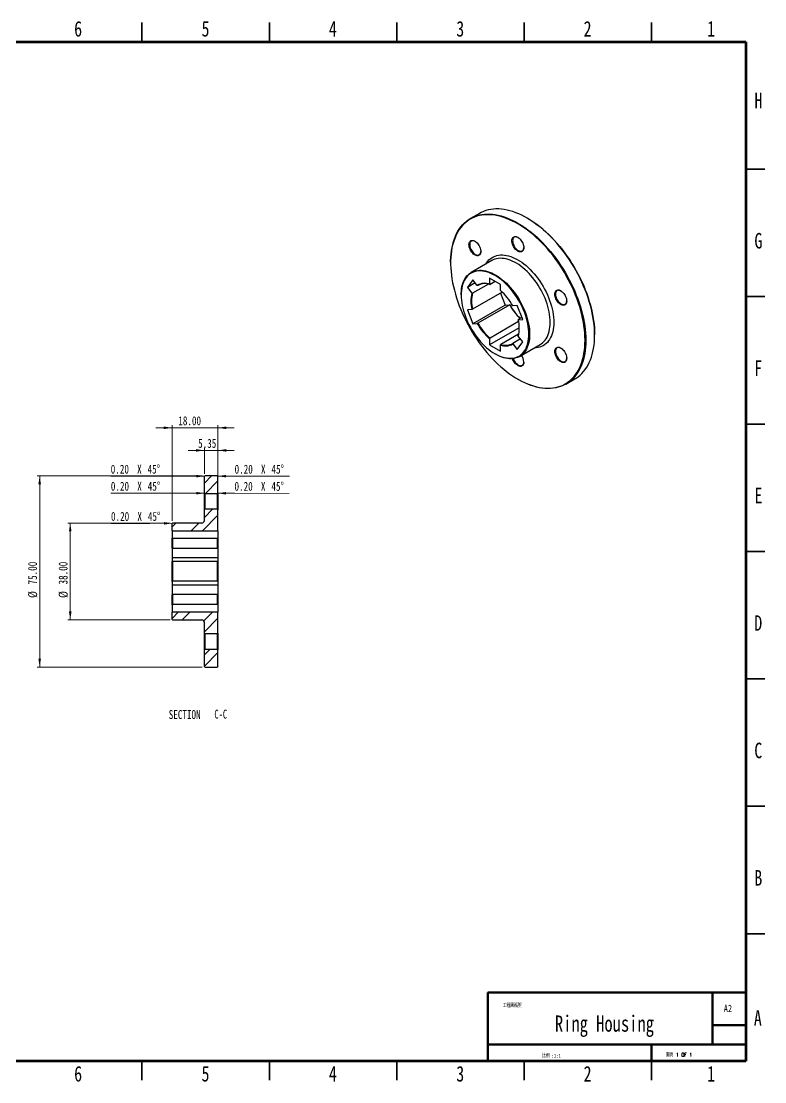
# Model space of a CAD drawing. Header units: millimetres. Extents: x 0 to 591, y 0 to 418.
# Drawn here: x 299.6 to 591.5, y 1.9 to 418 of the extents above; entities that cross this region are included whole.
import ezdxf

# ---------------------------------------------------------------- set-up
doc = ezdxf.new("R2010")
doc.units = ezdxf.units.MM
doc.styles.add('SLDTEXTSTYLE0', font='TXT', dxfattribs={"width": 0.75})
doc.styles.add('SLDTEXTSTYLE1', font='TXT', dxfattribs={"width": 0.7, "bigfont": 'bigfont'})
doc.styles.add('SLDTEXTSTYLE2', font='TXT', dxfattribs={"width": 0.666667, "bigfont": 'bigfont'})
doc.styles.add('SLDTEXTSTYLE3', font='TXT', dxfattribs={"width": 0.7})
doc.dimstyles.new('SLDDIMSTYLE0', dxfattribs={"dimtxt": 3.5, "dimasz": 3.302, "dimexe": 0, "dimexo": 0.0625, "dimgap": 0.875, "dimtad": 1, "dimrnd": 1e-09, "dimzin": 4, "dimdsep": 46, "dimtxsty": 'SLDTEXTSTYLE0', "dimsah": 1, "dimcen": 0.09, "dimadec": 0, "dimazin": 1, "dimtfac": 1, "dimtofl": 0, "dimtmove": 0, "dimatfit": 3, "dimfxl": 1, "dimfrac": 2, "dimtolj": 1, "dimtzin": 12, "dimarcsym": 0})
doc.dimstyles.new('SLDDIMSTYLE1', dxfattribs={"dimtxt": 3.5, "dimasz": 3.302, "dimexe": 0, "dimexo": 0.0625, "dimgap": 0.875, "dimtad": 1, "dimrnd": 1e-09, "dimzin": 4, "dimdsep": 46, "dimtxsty": 'SLDTEXTSTYLE0', "dimsah": 1, "dimcen": 0.09, "dimadec": 0, "dimazin": 1, "dimtfac": 1, "dimtmove": 0, "dimatfit": 0, "dimfxl": 1, "dimfrac": 2, "dimtolj": 1, "dimtzin": 12, "dimarcsym": 0})
doc.dimstyles.new('SLDDIMSTYLE3', dxfattribs={"dimtxt": 3.5, "dimasz": 3.302, "dimexe": 0, "dimexo": 0.0625, "dimgap": 0.875, "dimtad": 1, "dimrnd": 1e-09, "dimzin": 12, "dimdsep": 46, "dimtxsty": 'SLDTEXTSTYLE0', "dimsah": 1, "dimcen": 0.09, "dimadec": 0, "dimazin": 3, "dimtfac": 1, "dimtmove": 0, "dimatfit": 0, "dimfxl": 1, "dimfrac": 2, "dimtolj": 1, "dimtzin": 12, "dimarcsym": 0})

# ---------------------------------------------------------------- blocks, each defined once
blk = doc.blocks.new('SW_NOTE_0')
at = {"color": 0, "linetype": 'Continuous', "lineweight": 0, "char_height": 1.5, "attachment_point": 1}
for s, insert, style in [('比例', (0, 1.93), 'SLDTEXTSTYLE1'), (':1:1', (3.7, 1.89), 'SLDTEXTSTYLE0')]:
    blk.add_mtext(s, dxfattribs=dict(at, insert=insert, style=style))
blk = doc.blocks.new('_D_5')
at = {"color": 7, "linetype": 'Continuous', "lineweight": 0, "transparency": 16777216}
for p, q in [((358.84, 258.52), (352.49, 258.52)), ((358.84, 221.95), (358.84, 259.52)), ((376.84, 258.52), (358.84, 258.52)), ((376.84, 227.35), (376.84, 259.52)), ((376.84, 258.52), (383.19, 258.52))]:
    blk.add_line(p, q, dxfattribs=at)
at = {"color": 7, "linetype": 'Continuous', "lineweight": 18, "transparency": 16777216}
for points in [[(358.84, 258.52), (355.54, 259.03), (355.54, 258.01)], [(376.84, 258.52), (380.14, 258.01), (380.14, 259.03)]]:
    blk.add_solid(points, dxfattribs=at)
at = {"color": 7, "linetype": 'Continuous', "lineweight": 18, "transparency": 16777216, "insert": (361.26, 263.03), "char_height": 3.5, "attachment_point": 1, "style": 'SLDTEXTSTYLE0'}
blk.add_mtext('18.00', dxfattribs=at)
blk = doc.blocks.new('_D_6')
at = {"color": 7, "linetype": 'Continuous', "lineweight": 0, "transparency": 16777216}
for p, q in [((371.49, 240.45), (371.49, 250.65)), ((376.84, 227.35), (376.84, 250.65)), ((371.49, 249.65), (365.14, 249.65)), ((371.49, 249.65), (376.84, 249.65)), ((376.84, 249.65), (383.19, 249.65))]:
    blk.add_line(p, q, dxfattribs=at)
at = {"color": 7, "linetype": 'Continuous', "lineweight": 18, "transparency": 16777216}
for points in [[(371.49, 249.65), (368.19, 250.16), (368.19, 249.14)], [(376.84, 249.65), (380.14, 249.14), (380.14, 250.16)]]:
    blk.add_solid(points, dxfattribs=at)
at = {"color": 7, "linetype": 'Continuous', "lineweight": 18, "transparency": 16777216, "insert": (369.03, 254.16), "char_height": 3.5, "attachment_point": 1, "style": 'SLDTEXTSTYLE0'}
blk.add_mtext('5.35', dxfattribs=at)
blk = doc.blocks.new('SW_CHAMFER_DIMENSION_0')
at = {"color": 0, "linetype": 'Continuous', "lineweight": 0}
for p, q in [((-6.62, 0.03), (0, 0)), ((0, 0), (21.52, 0))]:
    blk.add_line(p, q, dxfattribs=at)
at = {"color": 0, "linetype": 'Continuous', "lineweight": 18}
blk.add_solid([(-6.62, 0.03), (-3.32, -0.49), (-3.31, 0.53)], dxfattribs=at)
at = {"color": 0, "linetype": 'Continuous', "lineweight": 18, "char_height": 3.5, "attachment_point": 1, "style": 'SLDTEXTSTYLE0'}
for s, insert in [('0.20', (0, 4.51)), ('X', (10.36, 4.51)), ('45°', (14.48, 4.51))]:
    blk.add_mtext(s, dxfattribs=dict(at, insert=insert))
blk = doc.blocks.new('SW_CHAMFER_DIMENSION_1')
at = {"color": 0, "linetype": 'Continuous', "lineweight": 0}
for p, q in [((15.17, 0), (0, 0)), ((36.86, 0.02), (15.17, 0))]:
    blk.add_line(p, q, dxfattribs=at)
at = {"color": 0, "linetype": 'Continuous', "lineweight": 18}
blk.add_solid([(36.86, 0.02), (33.56, 0.53), (33.56, -0.49)], dxfattribs=at)
at = {"color": 0, "linetype": 'Continuous', "lineweight": 18, "char_height": 3.5, "attachment_point": 1, "rotation": 0.011, "style": 'SLDTEXTSTYLE0'}
for s, insert in [('0.20', (0, 4.51)), ('X', (10.36, 4.51)), ('45°', (14.48, 4.51))]:
    blk.add_mtext(s, dxfattribs=dict(at, insert=insert))
blk = doc.blocks.new('SW_CHAMFER_DIMENSION_2')
at = {"color": 0, "linetype": 'Continuous', "lineweight": 0}
for p, q in [((15.17, 0), (0, 0)), ((36.81, 0.02), (15.17, 0))]:
    blk.add_line(p, q, dxfattribs=at)
at = {"color": 0, "linetype": 'Continuous', "lineweight": 18}
blk.add_solid([(36.81, 0.02), (33.5, 0.52), (33.5, -0.49)], dxfattribs=at)
at = {"color": 0, "linetype": 'Continuous', "lineweight": 18, "char_height": 3.5, "attachment_point": 1, "style": 'SLDTEXTSTYLE0'}
for s, insert in [('0.20', (0, 4.51)), ('X', (10.36, 4.51)), ('45°', (14.48, 4.51))]:
    blk.add_mtext(s, dxfattribs=dict(at, insert=insert))
blk = doc.blocks.new('SW_CHAMFER_DIMENSION_3')
at = {"color": 0, "linetype": 'Continuous', "lineweight": 0}
for p, q in [((-6.58, 0.05), (0, 0)), ((0, 0), (21.52, -0.04))]:
    blk.add_line(p, q, dxfattribs=at)
at = {"color": 0, "linetype": 'Continuous', "lineweight": 18}
blk.add_solid([(-6.58, 0.05), (-3.28, -0.49), (-3.27, 0.53)], dxfattribs=at)
at = {"color": 0, "linetype": 'Continuous', "lineweight": 18, "char_height": 3.5, "attachment_point": 1, "rotation": 359.9034, "style": 'SLDTEXTSTYLE0'}
for s, insert in [('0.20', (0.01, 4.51)), ('X', (10.37, 4.49)), ('45°', (14.49, 4.49))]:
    blk.add_mtext(s, dxfattribs=dict(at, insert=insert))
blk = doc.blocks.new('SW_CHAMFER_DIMENSION_4')
at = {"color": 0, "linetype": 'Continuous', "lineweight": 0}
for p, q in [((15.17, 0), (0, 0)), ((24.1, 0.06), (15.17, 0))]:
    blk.add_line(p, q, dxfattribs=at)
at = {"color": 0, "linetype": 'Continuous', "lineweight": 18}
blk.add_solid([(24.1, 0.06), (20.8, 0.54), (20.8, -0.47)], dxfattribs=at)
at = {"color": 0, "linetype": 'Continuous', "lineweight": 18, "char_height": 3.5, "attachment_point": 1, "style": 'SLDTEXTSTYLE0'}
for s, insert in [('0.20', (0, 4.51)), ('X', (10.36, 4.51)), ('45°', (14.48, 4.51))]:
    blk.add_mtext(s, dxfattribs=dict(at, insert=insert))
blk = doc.blocks.new('_D_7')
at = {"color": 7, "linetype": 'Continuous', "lineweight": 0, "transparency": 16777216}
for p, q in [((358.04, 221.15), (317.84, 221.15)), ((318.84, 221.15), (318.84, 183.15)), ((358.04, 183.15), (317.84, 183.15))]:
    blk.add_line(p, q, dxfattribs=at)
at = {"color": 7, "linetype": 'Continuous', "lineweight": 18, "transparency": 16777216}
for points in [[(318.84, 221.15), (318.33, 217.85), (319.35, 217.85)], [(318.84, 183.15), (319.35, 186.45), (318.33, 186.45)]]:
    blk.add_solid(points, dxfattribs=at)
at = {"color": 7, "linetype": 'Continuous', "lineweight": 18, "transparency": 16777216, "char_height": 3.5, "attachment_point": 1, "rotation": 90, "style": 'SLDTEXTSTYLE0'}
for s, insert in [('38.00', (314.28, 197.05)), ('%%c', (314.33, 191.77))]:
    blk.add_mtext(s, dxfattribs=dict(at, insert=insert))
blk = doc.blocks.new('_D_8')
at = {"color": 7, "linetype": 'Continuous', "lineweight": 0, "transparency": 16777216}
for p, q in [((370.69, 239.65), (305.84, 239.65)), ((306.84, 239.65), (306.84, 164.65)), ((370.69, 164.65), (305.84, 164.65))]:
    blk.add_line(p, q, dxfattribs=at)
at = {"color": 7, "linetype": 'Continuous', "lineweight": 18, "transparency": 16777216}
for points in [[(306.84, 239.65), (306.33, 236.35), (307.35, 236.35)], [(306.84, 164.65), (307.35, 167.95), (306.33, 167.95)]]:
    blk.add_solid(points, dxfattribs=at)
at = {"color": 7, "linetype": 'Continuous', "lineweight": 18, "transparency": 16777216, "char_height": 3.5, "attachment_point": 1, "rotation": 90, "style": 'SLDTEXTSTYLE0'}
for s, insert in [('75.00', (302.28, 197.05)), ('%%c', (302.33, 191.77))]:
    blk.add_mtext(s, dxfattribs=dict(at, insert=insert))
blk = doc.blocks.new('SW_NOTE_0_1')
at = {"color": 0, "linetype": 'Continuous', "lineweight": 0, "char_height": 3.5, "attachment_point": 2}
for s, insert, style in [('SECTION', (9.57, 4.51), 'SLDTEXTSTYLE0'), ('C-C', (23.74, 4.67), 'SLDTEXTSTYLE3')]:
    blk.add_mtext(s, dxfattribs=dict(at, insert=insert, style=style))

msp = doc.modelspace()

# ---------------------------------------------------------------- hatches: boundary and pattern name
at = {"linetype": 'Continuous', "lineweight": 18}
h = msp.add_hatch(dxfattribs=at)
h.set_pattern_fill('ANSI32', angle=3e-322, style=0)
h.paths.add_polyline_path([(376.643, 232.753), (376.843, 232.953), (376.843, 239.453), (376.643, 239.653), (371.693, 239.653), (371.493, 239.453), (371.493, 232.953), (371.693, 232.753)], flags=0)
h = msp.add_hatch(dxfattribs=at)
h.set_pattern_fill('ANSI32', angle=3e-322, style=0)
edge = h.paths.add_edge_path(flags=0)
edge.add_line((376.843, 226.353), (376.643, 226.553))
edge.add_line((376.643, 226.553), (371.693, 226.553))
edge.add_line((371.693, 226.553), (371.493, 226.353))
edge.add_line((371.493, 226.353), (371.493, 222.153))
edge.add_arc((370.493, 222.153), 1, 270, 360, ccw=False)
edge.add_line((370.493, 221.153), (359.043, 221.153))
edge.add_line((359.043, 221.153), (358.843, 220.953))
edge.add_line((358.843, 220.953), (358.843, 218.153))
edge.add_line((358.843, 218.153), (376.843, 218.153))
edge.add_line((376.843, 218.153), (376.843, 226.353))
h = msp.add_hatch(dxfattribs=at)
h.set_pattern_fill('ANSI32', angle=3e-322, style=0)
edge = h.paths.add_edge_path(flags=0)
edge.add_line((371.493, 177.953), (371.693, 177.753))
edge.add_line((371.693, 177.753), (376.643, 177.753))
edge.add_line((376.643, 177.753), (376.843, 177.953))
edge.add_line((376.843, 177.953), (376.843, 186.153))
edge.add_line((376.843, 186.153), (358.843, 186.153))
edge.add_line((358.843, 186.153), (358.843, 183.353))
edge.add_line((358.843, 183.353), (359.043, 183.153))
edge.add_line((359.043, 183.153), (370.493, 183.153))
edge.add_arc((370.493, 182.153), 1, 0, 90, ccw=False)
edge.add_line((371.493, 182.153), (371.493, 177.953))
h = msp.add_hatch(dxfattribs=at)
h.set_pattern_fill('ANSI32', angle=3e-322, style=0)
h.paths.add_polyline_path([(376.843, 171.353), (376.643, 171.553), (371.693, 171.553), (371.493, 171.353), (371.493, 164.853), (371.693, 164.653), (376.643, 164.653), (376.843, 164.853)], flags=0)

# ---------------------------------------------------------------- linework, layer by layer
at = {"color": 7, "linetype": 'Continuous', "lineweight": 35}
for p, q in [((347, 410), (347, 417.5)), ((397, 410), (397, 417.5)), ((447, 410), (447, 417.5)), ((497, 410), (497, 417.5)), ((547, 410), (547, 417.5)), ((584, 360), (591.5, 360)), ((584, 310), (591.5, 310)), ((584, 260), (591.5, 260)), ((591.5, 210), (584, 210)), ((584, 210), (591.5, 210)), ((584, 160), (591.5, 160)), ((584, 110), (591.5, 110)), ((584, 60), (591.5, 60)), ((347, 10), (347, 2.5)), ((397, 10), (397, 2.5)), ((447, 10), (447, 2.5)), ((497, 10), (497, 2.5)), ((547, 10), (547, 2.5))]:
    msp.add_line(p, q, dxfattribs=at)
at = {"color": 7, "linetype": 'Continuous', "lineweight": 70}
for p, q in [((10, 410), (584, 410)), ((584, 410), (584, 10)), ((584, 10), (10, 10))]:
    msp.add_line(p, q, dxfattribs=at)
at = {"color": 7, "linetype": 'Continuous', "lineweight": 25}
for p, q in [((479.444, 342.658), (475.944, 340.637)), ((498.338, 340.717), (498.197, 340.799)), ((468.176, 323.468), (468.176, 323.305)), ((484.345, 324.125), (476.248, 319.452)), ((476.869, 316.613), (474.747, 313.594)), ((478.638, 314.412), (476.869, 316.613)), ((487.727, 314.755), (483.485, 317.204)), ((483.485, 317.204), (483.485, 314.845)), ((477.854, 315.388), (474.747, 313.594)), ((474.747, 313.594), (476.517, 311.394)), ((483.023, 314.921), (476.784, 311.319)), ((479.349, 314.593), (478.905, 314.337)), ((485.673, 315.941), (483.626, 314.759)), ((487.727, 312.396), (487.727, 314.755)), ((472.312, 310.753), (472.312, 310.589)), ((488.446, 311.757), (476.784, 305.024)), ((487.768, 311.365), (489.597, 306.653)), ((476.517, 304.931), (474.747, 304.773)), ((474.747, 304.773), (476.869, 299.305)), ((489.597, 306.653), (476.869, 299.305)), ((491.35, 306.741), (478.905, 299.556)), ((489.597, 306.653), (491.366, 306.811)), ((494.343, 306.525), (492.574, 306.367)), ((496.465, 301.057), (494.343, 306.525)), ((494.85, 300.162), (483.626, 293.683)), ((494.696, 300.899), (496.465, 301.057)), ((496.172, 301.813), (494.711, 300.97)), ((476.869, 299.305), (478.638, 299.463)), ((495.112, 297.787), (483.485, 291.075)), ((483.485, 293.434), (483.485, 291.075)), ((494.873, 295.277), (487.869, 291.234)), ((492.574, 291.418), (494.343, 289.217)), ((495.555, 293.367), (492.59, 291.656)), ((494.343, 289.217), (496.465, 292.236)), ((496.465, 292.236), (494.696, 294.436)), ((524.709, 294.873), (524.709, 295.037)), ((483.485, 291.075), (487.727, 288.626)), ((485.604, 287.565), (485.745, 287.484)), ((487.727, 288.626), (487.727, 290.985)), ((495.247, 286.542), (503.343, 291.216)), ((494.547, 277.624), (494.688, 277.543)), ((513.441, 275.684), (516.941, 277.704)), ((371.493, 239.453), (371.693, 239.653)), ((371.493, 232.953), (371.493, 239.453)), ((376.643, 239.653), (371.693, 239.653)), ((376.643, 239.653), (376.843, 239.453)), ((376.843, 232.953), (376.843, 239.453)), ((371.693, 232.753), (371.493, 232.953)), ((371.493, 226.353), (371.493, 232.953)), ((371.693, 232.753), (371.693, 226.553)), ((371.693, 232.753), (376.643, 232.753)), ((376.843, 232.953), (376.643, 232.753)), ((376.643, 226.553), (376.643, 232.753)), ((376.843, 232.953), (376.843, 226.353)), ((371.493, 226.353), (371.693, 226.553)), ((371.493, 222.153), (371.493, 226.353)), ((376.643, 226.553), (371.693, 226.553)), ((376.643, 226.553), (376.843, 226.353)), ((376.843, 218.153), (376.843, 226.353)), ((358.843, 220.953), (359.043, 221.153)), ((358.843, 218.153), (358.843, 220.953)), ((370.493, 221.153), (359.043, 221.153)), ((358.843, 218.153), (376.843, 218.153)), ((358.843, 218.153), (358.843, 215.264)), ((376.843, 218.153), (376.843, 215.264)), ((358.843, 211.306), (358.843, 215.264)), ((376.643, 215.059), (359.043, 215.059)), ((359.043, 215.059), (359.043, 211.204)), ((376.643, 211.204), (376.643, 215.059)), ((376.843, 215.264), (376.843, 211.306)), ((358.843, 211.306), (358.843, 207.555)), ((376.643, 211.204), (359.043, 211.204)), ((376.843, 211.306), (376.843, 207.555)), ((376.843, 207.555), (358.843, 207.555)), ((358.843, 207.555), (358.843, 206.11)), ((358.843, 198.195), (358.843, 206.11)), ((376.643, 206.008), (359.043, 206.008)), ((359.043, 206.008), (359.043, 198.298)), ((376.643, 198.298), (376.643, 206.008)), ((376.843, 207.555), (376.843, 206.11)), ((376.843, 206.11), (376.843, 198.195)), ((358.843, 198.195), (358.843, 196.751)), ((376.843, 196.751), (358.843, 196.751)), ((358.843, 196.751), (358.843, 192.999)), ((376.643, 198.298), (359.043, 198.298)), ((376.843, 198.195), (376.843, 196.751)), ((376.843, 196.751), (376.843, 192.999)), ((358.843, 189.042), (358.843, 192.999)), ((359.043, 193.102), (359.043, 189.247)), ((376.643, 193.102), (359.043, 193.102)), ((376.643, 189.247), (376.643, 193.102)), ((376.843, 192.999), (376.843, 189.042)), ((358.843, 189.042), (358.843, 186.153)), ((376.643, 189.247), (359.043, 189.247)), ((376.843, 189.042), (376.843, 186.153)), ((376.843, 186.153), (358.843, 186.153)), ((358.843, 183.353), (358.843, 186.153)), ((359.043, 183.153), (358.843, 183.353)), ((359.043, 183.153), (370.493, 183.153)), ((376.843, 177.953), (376.843, 186.153)), ((371.493, 177.953), (371.493, 182.153)), ((371.693, 177.753), (371.493, 177.953)), ((371.493, 171.353), (371.493, 177.953)), ((371.693, 177.753), (371.693, 171.553)), ((371.693, 177.753), (376.643, 177.753)), ((376.843, 177.953), (376.643, 177.753)), ((376.643, 171.553), (376.643, 177.753)), ((376.843, 177.953), (376.843, 171.353)), ((371.493, 171.353), (371.693, 171.553)), ((371.493, 164.853), (371.493, 171.353)), ((376.643, 171.553), (371.693, 171.553)), ((376.643, 171.553), (376.843, 171.353)), ((376.843, 164.853), (376.843, 171.353)), ((371.693, 164.653), (371.493, 164.853)), ((371.693, 164.653), (376.643, 164.653)), ((376.843, 164.853), (376.643, 164.653))]:
    msp.add_line(p, q, dxfattribs=at)
at = {"color": 7, "linetype": 'Continuous', "lineweight": 50}
for p, q in [((482.796, 36.949), (482.796, 9.865)), ((584, 36.949), (482.796, 36.949)), ((571, 16.576), (571, 36.949)), ((584, 24.082), (571, 24.082)), ((584, 16.576), (482.796, 16.576)), ((547, 10), (547, 16.576))]:
    msp.add_line(p, q, dxfattribs=at)
at = {"color": 7, "linetype": 'Continuous', "lineweight": 25, "flags": 128}
for points in [[(468.176, 323.468), (468.182, 324.146), (468.235, 325.479), (468.34, 326.777), (468.498, 328.039), (468.707, 329.26), (468.968, 330.44), (469.28, 331.576), (469.643, 332.665), (470.055, 333.706), (470.517, 334.696), (471.026, 335.633), (471.582, 336.515), (472.184, 337.342), (472.831, 338.11), (473.521, 338.819), (474.254, 339.467), (475.026, 340.053), (475.838, 340.576), (476.688, 341.034), (477.573, 341.427), (478.492, 341.754), (479.443, 342.014), (480.424, 342.207), (481.434, 342.332), (482.47, 342.39), (483.531, 342.379), (484.613, 342.301), (485.716, 342.155), (486.836, 341.941), (487.972, 341.66), (489.122, 341.313), (490.282, 340.9), (491.451, 340.422), (492.627, 339.88), (493.806, 339.275), (494.988, 338.608), (496.169, 337.881), (497.347, 337.095), (498.519, 336.251), (499.684, 335.351), (500.839, 334.398), (501.982, 333.392), (503.111, 332.337), (504.223, 331.233), (505.315, 330.083), (506.387, 328.89), (507.436, 327.656), (508.459, 326.383), (509.455, 325.074), (510.421, 323.732), (511.357, 322.358), (512.259, 320.956), (513.126, 319.529), (513.957, 318.079), (514.75, 316.61), (515.503, 315.124), (516.214, 313.624), (516.883, 312.113), (517.507, 310.594), (518.087, 309.071), (518.619, 307.545), (519.105, 306.021), (519.542, 304.501), (519.929, 302.989), (520.267, 301.486), (520.553, 299.997), (520.789, 298.524), (520.972, 297.071), (521.104, 295.639), (521.183, 294.232), (521.209, 292.853)], [(520.926, 292.853), (520.9, 294.225), (520.821, 295.624), (520.691, 297.048), (520.508, 298.494), (520.274, 299.959), (519.989, 301.44), (519.653, 302.935), (519.268, 304.439), (518.833, 305.951), (518.35, 307.467), (517.82, 308.984), (517.244, 310.5), (516.623, 312.01), (515.958, 313.513), (515.25, 315.005), (514.501, 316.483), (513.713, 317.945), (512.887, 319.387), (512.024, 320.806), (511.127, 322.201), (510.196, 323.567), (509.235, 324.902), (508.244, 326.205), (507.226, 327.471), (506.183, 328.698), (505.117, 329.885), (504.03, 331.028), (502.925, 332.126), (501.802, 333.176), (500.665, 334.176), (499.516, 335.125), (498.357, 336.019), (497.191, 336.859), (496.019, 337.641), (494.845, 338.364), (493.67, 339.028), (492.496, 339.629), (491.327, 340.169), (490.164, 340.644), (489.01, 341.055), (487.867, 341.4), (486.737, 341.679), (485.622, 341.892), (484.526, 342.037), (483.449, 342.115), (482.394, 342.126), (481.363, 342.068), (480.359, 341.944), (479.383, 341.752), (478.437, 341.493), (477.523, 341.168), (476.642, 340.777), (475.797, 340.321), (474.99, 339.801), (474.221, 339.218), (473.493, 338.574), (472.806, 337.869), (472.163, 337.104), (471.564, 336.283), (471.011, 335.405), (470.504, 334.473), (470.045, 333.488), (469.635, 332.453), (469.275, 331.37), (468.964, 330.24), (468.704, 329.066), (468.496, 327.851), (468.339, 326.596), (468.235, 325.305), (468.182, 323.98), (468.182, 322.622), (468.235, 321.236), (468.339, 319.824), (468.496, 318.389), (468.704, 316.933), (468.964, 315.46), (469.275, 313.971), (469.635, 312.472), (470.045, 310.963), (470.504, 309.449), (471.011, 307.932), (471.564, 306.415), (472.163, 304.902), (472.806, 303.395), (473.493, 301.897), (474.221, 300.411), (474.99, 298.941), (475.797, 297.489), (476.642, 296.058), (477.523, 294.651), (478.437, 293.27), (479.383, 291.919), (480.359, 290.6), (481.363, 289.315), (482.394, 288.068), (483.449, 286.861), (484.526, 285.695), (485.622, 284.575), (486.737, 283.5), (487.867, 282.475), (489.01, 281.5), (490.164, 280.579), (491.327, 279.711), (492.496, 278.901), (493.67, 278.148), (494.845, 277.454), (496.019, 276.821), (497.191, 276.251), (498.357, 275.743), (499.516, 275.3), (500.665, 274.922), (501.802, 274.609), (502.925, 274.364), (504.03, 274.185), (505.117, 274.073), (506.183, 274.029), (507.226, 274.052), (508.244, 274.143), (509.235, 274.302), (510.196, 274.527), (511.127, 274.819), (512.024, 275.177), (512.887, 275.601), (513.713, 276.088), (514.501, 276.64), (515.25, 277.254), (515.958, 277.929), (516.623, 278.664), (517.244, 279.457), (517.82, 280.307), (518.35, 281.212), (518.833, 282.171), (519.268, 283.181), (519.653, 284.24), (519.989, 285.347), (520.274, 286.499), (520.508, 287.694), (520.691, 288.929), (520.821, 290.202), (520.9, 291.511), (520.926, 292.853)], [(524.709, 294.873), (524.683, 296.253), (524.604, 297.659), (524.473, 299.091), (524.289, 300.545), (524.054, 302.018), (523.767, 303.507), (523.429, 305.009), (523.042, 306.522), (522.605, 308.042), (522.12, 309.566), (521.587, 311.091), (521.007, 312.615), (520.383, 314.134), (519.714, 315.644), (519.003, 317.144), (518.25, 318.631), (517.457, 320.1), (516.627, 321.55), (515.759, 322.977), (514.857, 324.379), (513.922, 325.752), (512.955, 327.095), (511.959, 328.404), (510.936, 329.677), (509.887, 330.911), (508.816, 332.104), (507.723, 333.254), (506.611, 334.357), (505.483, 335.413), (504.34, 336.419), (503.185, 337.372), (502.019, 338.272), (500.847, 339.115), (499.669, 339.902), (498.488, 340.629), (497.307, 341.296), (496.127, 341.901), (494.951, 342.443), (493.782, 342.921), (492.622, 343.334), (491.472, 343.681), (490.336, 343.962), (489.216, 344.175), (488.113, 344.322), (487.031, 344.4), (485.97, 344.41), (484.934, 344.353), (483.925, 344.227), (482.943, 344.034), (481.992, 343.774), (481.073, 343.447), (480.188, 343.054), (479.444, 342.658)], [(498.338, 340.717), (498.628, 340.548), (499.802, 339.825), (500.974, 339.043), (502.14, 338.203), (503.299, 337.309), (504.448, 336.36), (505.585, 335.36), (506.708, 334.31), (507.813, 333.212), (508.9, 332.069), (509.966, 330.882), (511.009, 329.655), (512.027, 328.388), (513.018, 327.086), (513.979, 325.751), (514.91, 324.385), (515.807, 322.99), (516.67, 321.571), (517.496, 320.129), (518.284, 318.667), (519.033, 317.189), (519.741, 315.697), (520.406, 314.194), (521.027, 312.684), (521.603, 311.168), (522.133, 309.651), (522.616, 308.135), (523.051, 306.623), (523.436, 305.119), (523.772, 303.624), (524.057, 302.143), (524.291, 300.678), (524.474, 299.232), (524.604, 297.808), (524.683, 296.409), (524.709, 295.037)], [(496.884, 329.187), (496.858, 328.8), (496.781, 328.452), (496.653, 328.151), (496.479, 327.903), (496.262, 327.713), (496.006, 327.587), (495.718, 327.527), (495.404, 327.533), (495.07, 327.607), (494.725, 327.746), (494.377, 327.947), (494.032, 328.206), (493.698, 328.517), (493.384, 328.874), (493.096, 329.267), (492.84, 329.688), (492.623, 330.129), (492.449, 330.578), (492.321, 331.027), (492.244, 331.464), (492.218, 331.881), (492.244, 332.267), (492.321, 332.615), (492.449, 332.916), (492.623, 333.165), (492.84, 333.354), (493.096, 333.48), (493.384, 333.541), (493.698, 333.534), (494.032, 333.46), (494.377, 333.321), (494.725, 333.12), (495.07, 332.861), (495.404, 332.55), (495.718, 332.194), (496.006, 331.8), (496.262, 331.379), (496.479, 330.939), (496.653, 330.489), (496.781, 330.041), (496.858, 329.603), (496.884, 329.187)], [(494.693, 333.146), (494.692, 333.147), (494.35, 333.313), (494.015, 333.414), (493.697, 333.445), (493.404, 333.407), (493.142, 333.3), (492.919, 333.127), (492.739, 332.892), (492.608, 332.601), (492.527, 332.261), (492.5, 331.881), (492.527, 331.469), (492.608, 331.037), (492.739, 330.594), (492.919, 330.151), (493.142, 329.72), (493.404, 329.311), (493.697, 328.934), (494.015, 328.599), (494.35, 328.313), (494.692, 328.084), (495.035, 327.917), (495.37, 327.817), (495.688, 327.785), (495.981, 327.824), (496.242, 327.931), (496.466, 328.104), (496.646, 328.339), (496.777, 328.63), (496.857, 328.969), (496.881, 329.201)], [(480.044, 327.681), (480.018, 327.294), (479.941, 326.946), (479.813, 326.645), (479.639, 326.397), (479.421, 326.208), (479.166, 326.081), (478.877, 326.021), (478.563, 326.027), (478.23, 326.101), (477.885, 326.24), (477.536, 326.441), (477.192, 326.701), (476.858, 327.012), (476.544, 327.368), (476.256, 327.761), (476, 328.183), (475.783, 328.623), (475.608, 329.072), (475.481, 329.521), (475.403, 329.958), (475.377, 330.375), (475.403, 330.762), (475.481, 331.109), (475.608, 331.411), (475.783, 331.659), (476, 331.848), (476.256, 331.974), (476.544, 332.035), (476.858, 332.028), (477.192, 331.955), (477.536, 331.816), (477.885, 331.614), (478.23, 331.355), (478.563, 331.044), (478.877, 330.688), (479.166, 330.295), (479.421, 329.873), (479.639, 329.433), (479.813, 328.983), (479.941, 328.535), (480.018, 328.097), (480.044, 327.681)], [(477.853, 331.641), (477.852, 331.641), (477.509, 331.808), (477.175, 331.908), (476.857, 331.939), (476.564, 331.901), (476.302, 331.794), (476.079, 331.621), (475.899, 331.386), (475.767, 331.095), (475.687, 330.755), (475.66, 330.375), (475.687, 329.963), (475.767, 329.531), (475.899, 329.088), (476.079, 328.645), (476.302, 328.214), (476.564, 327.805), (476.857, 327.429), (477.175, 327.093), (477.509, 326.807), (477.852, 326.578), (478.195, 326.411), (478.53, 326.311), (478.847, 326.28), (479.141, 326.318), (479.402, 326.425), (479.626, 326.598), (479.805, 326.833), (479.937, 327.124), (480.017, 327.464), (480.04, 327.695)], [(481.929, 322.731), (482.268, 323.263), (482.718, 323.853), (483.212, 324.384), (483.748, 324.855), (484.325, 325.263), (484.939, 325.607), (485.59, 325.886), (486.273, 326.098), (486.988, 326.244), (487.73, 326.322), (488.498, 326.332), (489.289, 326.275), (490.099, 326.149), (490.925, 325.957), (491.766, 325.698), (492.616, 325.373), (493.474, 324.984), (494.335, 324.532), (495.198, 324.019), (496.058, 323.447), (496.912, 322.817), (497.758, 322.133), (498.592, 321.396), (499.41, 320.61), (500.211, 319.777), (500.991, 318.901), (501.746, 317.984), (502.475, 317.031), (503.174, 316.044), (503.842, 315.028), (504.474, 313.985), (505.07, 312.921), (505.627, 311.839), (506.142, 310.743), (506.615, 309.637), (507.042, 308.525), (507.423, 307.411), (507.756, 306.3), (508.04, 305.196), (508.274, 304.102), (508.457, 303.023), (508.588, 301.963), (508.667, 300.925), (508.693, 299.915)], [(507.279, 299.915), (507.253, 300.894), (507.175, 301.9), (507.046, 302.928), (506.865, 303.974), (506.634, 305.035), (506.354, 306.106), (506.025, 307.183), (505.649, 308.262), (505.228, 309.338), (504.762, 310.408), (504.254, 311.468), (503.706, 312.513), (503.12, 313.539), (502.498, 314.542), (501.842, 315.519), (501.155, 316.466), (500.44, 317.378), (499.7, 318.253), (498.937, 319.087), (498.154, 319.876), (497.355, 320.619), (496.542, 321.311), (495.718, 321.951), (494.888, 322.535), (494.053, 323.062), (493.217, 323.53), (492.384, 323.936), (491.557, 324.279), (490.738, 324.558), (489.931, 324.771), (489.14, 324.918), (488.367, 324.999), (487.615, 325.013), (486.887, 324.959), (486.185, 324.839), (485.514, 324.652), (484.875, 324.399), (484.345, 324.125)], [(472.312, 310.753), (472.319, 311.231), (472.371, 312.164), (472.475, 313.062), (472.63, 313.921), (472.836, 314.737), (473.091, 315.508), (473.396, 316.231), (473.748, 316.902), (474.147, 317.52), (474.591, 318.081), (475.078, 318.584), (475.606, 319.027), (476.174, 319.408), (476.778, 319.725), (477.418, 319.978), (478.089, 320.165), (478.79, 320.285), (479.518, 320.339), (480.27, 320.325), (481.044, 320.244), (481.835, 320.097), (482.642, 319.884), (483.46, 319.605), (484.288, 319.262), (485.121, 318.856), (485.956, 318.388), (486.791, 317.862), (487.622, 317.277), (488.445, 316.637), (489.258, 315.945), (490.058, 315.203), (490.841, 314.413), (491.604, 313.579), (492.344, 312.704), (493.059, 311.792), (493.746, 310.845), (494.401, 309.868), (495.023, 308.865), (495.61, 307.839), (496.158, 306.794), (496.666, 305.735), (497.131, 304.664), (497.553, 303.588), (497.929, 302.509), (498.257, 301.432), (498.538, 300.361), (498.769, 299.3), (498.949, 298.254), (499.079, 297.226), (499.157, 296.22), (499.183, 295.241), (499.183, 295.241)], [(498.9, 295.241), (498.873, 296.22), (498.795, 297.225), (498.664, 298.253), (498.482, 299.299), (498.249, 300.36), (497.966, 301.431), (497.635, 302.507), (497.255, 303.585), (496.83, 304.661), (496.361, 305.729), (495.849, 306.787), (495.297, 307.829), (494.706, 308.852), (494.08, 309.851), (493.42, 310.823), (492.729, 311.764), (492.01, 312.67), (491.266, 313.537), (490.5, 314.363), (489.714, 315.143), (488.912, 315.875), (488.097, 316.556), (487.272, 317.183), (486.441, 317.754), (485.606, 318.266), (484.771, 318.718), (483.94, 319.107), (483.115, 319.432), (482.3, 319.692), (481.498, 319.886), (480.712, 320.013), (479.946, 320.072), (479.202, 320.064), (478.483, 319.988), (477.792, 319.845), (477.132, 319.635), (476.506, 319.359), (475.915, 319.018), (475.363, 318.613), (474.851, 318.147), (474.382, 317.62), (473.957, 317.035), (473.578, 316.395), (473.246, 315.701), (472.963, 314.957), (472.73, 314.166), (472.548, 313.33), (472.417, 312.453), (472.339, 311.538), (472.312, 310.589), (472.339, 309.61), (472.417, 308.605), (472.548, 307.577), (472.73, 306.53), (472.963, 305.47), (473.246, 304.399), (473.578, 303.323), (473.957, 302.245), (474.382, 301.169), (474.851, 300.1), (475.363, 299.043), (475.915, 298.001), (476.506, 296.978), (477.132, 295.979), (477.792, 295.007), (478.483, 294.066), (479.202, 293.16), (479.946, 292.293), (480.712, 291.467), (481.498, 290.687), (482.3, 289.955), (483.115, 289.274), (483.94, 288.647), (484.771, 288.076), (485.606, 287.564), (486.441, 287.112), (487.272, 286.723), (488.097, 286.398), (488.912, 286.138), (489.714, 285.944), (490.5, 285.817), (491.266, 285.757), (492.01, 285.766), (492.729, 285.842), (493.42, 285.985), (494.08, 286.195), (494.706, 286.471), (495.297, 286.812), (495.849, 287.217), (496.361, 287.683), (496.83, 288.21), (497.255, 288.795), (497.635, 289.435), (497.966, 290.129), (498.249, 290.873), (498.482, 291.664), (498.664, 292.5), (498.795, 293.377), (498.873, 294.292), (498.9, 295.241)], [(513.725, 308.237), (513.699, 307.851), (513.621, 307.503), (513.494, 307.202), (513.319, 306.954), (513.102, 306.764), (512.846, 306.638), (512.558, 306.577), (512.244, 306.584), (511.91, 306.658), (511.566, 306.797), (511.217, 306.998), (510.872, 307.257), (510.539, 307.568), (510.225, 307.924), (509.936, 308.318), (509.681, 308.739), (509.463, 309.18), (509.289, 309.629), (509.161, 310.078), (509.084, 310.515), (509.058, 310.932), (509.084, 311.318), (509.161, 311.666), (509.289, 311.967), (509.463, 312.215), (509.681, 312.405), (509.936, 312.531), (510.225, 312.592), (510.539, 312.585), (510.872, 312.511), (511.217, 312.372), (511.566, 312.171), (511.91, 311.912), (512.244, 311.601), (512.558, 311.245), (512.846, 310.851), (513.102, 310.43), (513.319, 309.989), (513.494, 309.54), (513.621, 309.092), (513.699, 308.654), (513.725, 308.237)], [(511.533, 312.197), (511.533, 312.197), (511.19, 312.364), (510.855, 312.465), (510.538, 312.496), (510.244, 312.458), (509.983, 312.351), (509.759, 312.178), (509.58, 311.943), (509.448, 311.652), (509.368, 311.312), (509.341, 310.932), (509.368, 310.52), (509.448, 310.087), (509.58, 309.645), (509.759, 309.202), (509.983, 308.771), (510.244, 308.362), (510.538, 307.985), (510.855, 307.65), (511.19, 307.364), (511.533, 307.135), (511.876, 306.968), (512.21, 306.868), (512.528, 306.836), (512.821, 306.875), (513.083, 306.981), (513.306, 307.155), (513.486, 307.389), (513.617, 307.68), (513.698, 308.02), (513.721, 308.252)], [(508.693, 299.915), (508.667, 298.934), (508.588, 297.988), (508.457, 297.079), (508.274, 296.211), (508.04, 295.387), (507.756, 294.611), (507.423, 293.884), (507.042, 293.211), (506.615, 292.592), (506.142, 292.032), (505.627, 291.53), (505.07, 291.091), (504.474, 290.715), (503.842, 290.403), (503.174, 290.157), (502.475, 289.978), (501.746, 289.866), (500.991, 289.822), (500.927, 289.821)], [(503.343, 291.216), (503.706, 291.442), (504.254, 291.854), (504.762, 292.327), (505.228, 292.859), (505.649, 293.449), (506.025, 294.094), (506.354, 294.791), (506.634, 295.539), (506.865, 296.333), (507.046, 297.171), (507.175, 298.049), (507.253, 298.965), (507.279, 299.915)], [(499.183, 295.241), (499.157, 294.291), (499.079, 293.375), (498.949, 292.497), (498.769, 291.659), (498.538, 290.865), (498.257, 290.117), (497.929, 289.42), (497.553, 288.775), (497.131, 288.185), (496.666, 287.653), (496.158, 287.18), (495.61, 286.768), (495.023, 286.419), (494.401, 286.134), (493.746, 285.914), (493.059, 285.76), (492.344, 285.673), (491.604, 285.653), (490.841, 285.7), (490.058, 285.814), (489.258, 285.995), (488.445, 286.241), (487.622, 286.552), (486.791, 286.927), (485.956, 287.364), (485.745, 287.484)], [(521.209, 292.853), (521.183, 291.504), (521.104, 290.188), (520.972, 288.908), (520.789, 287.666), (520.553, 286.465), (520.267, 285.307), (519.929, 284.194), (519.542, 283.129), (519.105, 282.114), (518.619, 281.15), (518.087, 280.24), (517.507, 279.385), (516.883, 278.588), (516.214, 277.849), (515.503, 277.17), (514.75, 276.553), (513.957, 275.999), (513.126, 275.508), (512.259, 275.082), (511.357, 274.722), (510.421, 274.429), (509.455, 274.202), (508.459, 274.043), (507.436, 273.951), (506.387, 273.928), (505.315, 273.972), (504.223, 274.084), (503.111, 274.264), (501.982, 274.512), (500.839, 274.826), (499.684, 275.206), (498.519, 275.651), (497.347, 276.162), (496.169, 276.735), (494.988, 277.371), (494.688, 277.543)], [(516.941, 277.704), (517.457, 278.019), (518.25, 278.574), (519.003, 279.191), (519.714, 279.869), (520.383, 280.608), (521.007, 281.406), (521.587, 282.26), (522.12, 283.17), (522.605, 284.134), (523.042, 285.15), (523.429, 286.215), (523.767, 287.328), (524.054, 288.486), (524.289, 289.687), (524.473, 290.929), (524.604, 292.209), (524.683, 293.525), (524.709, 294.873)], [(513.725, 285.783), (513.699, 285.396), (513.621, 285.048), (513.494, 284.747), (513.319, 284.499), (513.102, 284.309), (512.846, 284.183), (512.558, 284.123), (512.244, 284.129), (511.91, 284.203), (511.566, 284.342), (511.217, 284.543), (510.872, 284.802), (510.539, 285.113), (510.225, 285.47), (509.936, 285.863), (509.681, 286.284), (509.463, 286.725), (509.289, 287.174), (509.161, 287.623), (509.084, 288.06), (509.058, 288.477), (509.084, 288.863), (509.161, 289.211), (509.289, 289.512), (509.463, 289.761), (509.681, 289.95), (509.936, 290.076), (510.225, 290.137), (510.539, 290.13), (510.872, 290.056), (511.217, 289.917), (511.566, 289.716), (511.91, 289.457), (512.244, 289.146), (512.558, 288.79), (512.846, 288.396), (513.102, 287.975), (513.319, 287.535), (513.494, 287.085), (513.621, 286.637), (513.699, 286.199), (513.725, 285.783)], [(511.464, 289.781), (511.19, 289.909), (510.855, 290.01), (510.538, 290.041), (510.244, 290.003), (509.983, 289.896), (509.759, 289.723), (509.58, 289.488), (509.448, 289.197), (509.368, 288.857), (509.341, 288.477), (509.368, 288.065), (509.448, 287.633), (509.58, 287.19), (509.759, 286.747), (509.983, 286.316), (510.244, 285.907), (510.538, 285.53), (510.855, 285.195), (511.19, 284.909), (511.533, 284.68), (511.876, 284.513), (512.21, 284.413), (512.528, 284.381), (512.821, 284.42), (513.083, 284.527), (513.306, 284.7), (513.486, 284.935), (513.617, 285.226), (513.698, 285.565), (513.724, 285.866)], [(496.884, 284.277), (496.858, 283.89), (496.781, 283.542), (496.653, 283.241), (496.479, 282.993), (496.262, 282.804), (496.006, 282.677), (495.718, 282.617), (495.404, 282.623), (495.07, 282.697), (494.725, 282.836), (494.377, 283.038), (494.032, 283.297), (493.698, 283.608), (493.384, 283.964), (493.096, 284.357), (492.84, 284.779), (492.623, 285.219), (492.449, 285.668), (492.444, 285.681)], [(492.73, 285.711), (492.739, 285.684), (492.919, 285.241), (493.142, 284.81), (493.404, 284.401), (493.697, 284.025), (494.015, 283.689), (494.35, 283.403), (494.692, 283.174), (495.035, 283.007), (495.37, 282.907), (495.688, 282.876), (495.981, 282.914), (496.242, 283.021), (496.466, 283.194), (496.646, 283.429), (496.777, 283.72), (496.857, 284.06), (496.883, 284.361)]]:
    msp.add_lwpolyline(points, dxfattribs=at)
at = {"color": 7, "linetype": 'Continuous', "lineweight": 25}
for centre, radius, start, end in [((481.509, 309.627), 5.58, 69.25817, 120.96087), ((481.707, 309.612), 5.493, 69.55089, 120.66815), ((473.76, 296.205), 21.383, 28.37274, 49.2164), ((488.637, 308.162), 12.544, 165.07187, 194.92813), ((488.737, 308.171), 12.361, 165.24705, 194.75295), ((510.121, 316.963), 21.375, 208.57224, 226.71073), ((510.477, 317.172), 21.739, 208.46343, 226.43036), ((482.575, 297.668), 12.544, 345.07187, 14.92813), ((497.452, 309.625), 21.383, 208.37274, 229.2164), ((497.425, 309.61), 21.073, 208.49513, 229.09401), ((485.26, 297.474), 9.857, 343.49973, 0.66277), ((489.704, 296.203), 5.58, 249.25817, 300.96087), ((489.788, 296.381), 5.493, 249.55089, 300.66815), ((491.976, 284.084), 4.913, 2.24377, 35.75229), ((370.493, 222.153), 1, 270, 0), ((370.493, 182.153), 1, 0, 90)]:
    msp.add_arc(centre, radius, start, end, dxfattribs=at)
for points in [[(478.905, 314.337), (478.816, 314.362), (478.727, 314.387), (478.638, 314.412)], [(483.485, 314.845), (483.532, 314.817), (483.579, 314.788), (483.626, 314.759)], [(476.517, 311.394), (476.606, 311.369), (476.695, 311.344), (476.784, 311.319)], [(476.784, 305.024), (476.695, 304.993), (476.606, 304.962), (476.517, 304.931)], [(491.35, 306.741), (491.355, 306.764), (491.361, 306.788), (491.366, 306.811)], [(494.711, 300.97), (494.706, 300.946), (494.701, 300.923), (494.696, 300.899)], [(478.638, 299.463), (478.727, 299.494), (478.816, 299.525), (478.905, 299.556)], [(483.626, 293.683), (483.579, 293.6), (483.532, 293.517), (483.485, 293.434)], [(492.59, 291.656), (492.585, 291.577), (492.58, 291.497), (492.574, 291.418)], [(494.696, 294.436), (494.701, 294.516), (494.706, 294.595), (494.711, 294.674)], [(487.727, 290.985), (487.775, 291.068), (487.822, 291.151), (487.869, 291.234)], [(358.843, 215.264), (358.909, 215.196), (358.976, 215.127), (359.043, 215.059)], [(376.643, 215.059), (376.709, 215.127), (376.776, 215.196), (376.843, 215.264)], [(359.043, 211.204), (358.976, 211.238), (358.909, 211.272), (358.843, 211.306)], [(376.843, 211.306), (376.776, 211.272), (376.709, 211.238), (376.643, 211.204)], [(358.843, 206.11), (358.909, 206.076), (358.976, 206.042), (359.043, 206.008)], [(376.643, 206.008), (376.709, 206.042), (376.776, 206.076), (376.843, 206.11)], [(359.043, 198.298), (358.976, 198.264), (358.909, 198.229), (358.843, 198.195)], [(376.843, 198.195), (376.776, 198.229), (376.709, 198.264), (376.643, 198.298)], [(358.843, 192.999), (358.909, 193.033), (358.976, 193.068), (359.043, 193.102)], [(376.643, 193.102), (376.709, 193.068), (376.776, 193.033), (376.843, 192.999)], [(359.043, 189.247), (358.976, 189.178), (358.909, 189.11), (358.843, 189.042)], [(376.843, 189.042), (376.776, 189.11), (376.709, 189.178), (376.643, 189.247)]]:
    msp.add_open_spline(points, degree=3, dxfattribs=at)

# ---------------------------------------------------------------- block references
at = {"color": 7, "linetype": 'Continuous', "lineweight": 18}
for name, p in [('SW_CHAMFER_DIMENSION_1', (334.734, 239.53)), ('SW_CHAMFER_DIMENSION_0', (383.359, 239.519)), ('SW_CHAMFER_DIMENSION_2', (334.787, 232.837)), ('SW_CHAMFER_DIMENSION_3', (383.32, 232.808)), ('SW_CHAMFER_DIMENSION_4', (334.842, 220.997))]:
    msp.add_blockref(name, p, dxfattribs=at)
at = {"color": 7, "linetype": 'Continuous', "lineweight": 0}
for name, p in [('SW_NOTE_0_1', (354.185, 143.247)), ('SW_NOTE_0', (504.074, 10.966))]:
    msp.add_blockref(name, p, dxfattribs=at)

# ---------------------------------------------------------------- texts
for s, insert, char_height, attachment_point, style in [('6', (321.939, 418.114), 6.096, 2, 'SLDTEXTSTYLE0'), ('5', (371.939, 418.114), 6.096, 2, 'SLDTEXTSTYLE0'), ('4', (421.939, 418.114), 6.096, 2, 'SLDTEXTSTYLE0'), ('3', (471.939, 418.114), 6.096, 2, 'SLDTEXTSTYLE0'), ('2', (521.939, 418.114), 6.096, 2, 'SLDTEXTSTYLE0'), ('1', (570.439, 418.114), 6.096, 2, 'SLDTEXTSTYLE0'), ('H', (588.985, 389.976), 6.096, 2, 'SLDTEXTSTYLE0'), ('G', (588.981, 334.976), 6.096, 2, 'SLDTEXTSTYLE0'), ('F', (588.937, 284.976), 6.096, 2, 'SLDTEXTSTYLE0'), ('E', (589.011, 234.976), 6.096, 2, 'SLDTEXTSTYLE0'), ('D', (588.93, 184.976), 6.096, 2, 'SLDTEXTSTYLE0'), ('C', (588.937, 134.976), 6.096, 2, 'SLDTEXTSTYLE0'), ('B', (588.953, 84.976), 6.096, 2, 'SLDTEXTSTYLE0'), ('工程圖編號', (488.656, 32.658), 1.5, 1, 'SLDTEXTSTYLE1'), ('A2', (575.387, 32.151), 2.9104, 1, 'SLDTEXTSTYLE0'), ('A', (588.757, 29.976), 6.096, 2, 'SLDTEXTSTYLE0'), ('Ring Housing', (528.544, 27.933), 6.35, 2, 'SLDTEXTSTYLE0'), ('圖頁 1 OF 1', (552.733, 13.282), 1.5, 1, 'SLDTEXTSTYLE2'), ('6', (321.939, 8.114), 6.096, 2, 'SLDTEXTSTYLE0'), ('5', (371.939, 8.114), 6.096, 2, 'SLDTEXTSTYLE0'), ('4', (421.939, 8.114), 6.096, 2, 'SLDTEXTSTYLE0'), ('3', (471.939, 8.114), 6.096, 2, 'SLDTEXTSTYLE0'), ('2', (521.939, 8.114), 6.096, 2, 'SLDTEXTSTYLE0'), ('1', (570.439, 8.114), 6.096, 2, 'SLDTEXTSTYLE0')]:
    msp.add_mtext(s, dxfattribs=dict(at, insert=insert, char_height=char_height, attachment_point=attachment_point, style=style))

# ---------------------------------------------------------------- dimensions: what is measured, and where the dimension line sits
at = {"color": 7, "linetype": 'Continuous', "lineweight": 18}
for base, p1, p2, dimstyle, picture, middle in [((358.843, 258.518), (376.843, 226.353), (358.843, 220.953), 'SLDDIMSTYLE1', '_D_5', (367.075, 258.518)), ((376.843, 249.653), (371.493, 239.453), (376.843, 226.353), 'SLDDIMSTYLE3', '_D_6', (373.557, 249.653))]:
    dim = msp.add_linear_dim(base=base, p1=p1, p2=p2, dimstyle=dimstyle, dxfattribs=at)
    dim.commit()
    dim.dimension.update_dxf_attribs({"geometry": picture, "text_midpoint": middle, "dimtype": 160})
for base, p1, p2, picture, middle in [((306.843, 164.653), (371.693, 239.653), (371.693, 164.653), '_D_8', (306.843, 200.231)), ((318.843, 183.153), (359.043, 221.153), (359.043, 183.153), '_D_7', (318.843, 200.231))]:
    dim = msp.add_linear_dim(base=base, p1=p1, p2=p2, angle=90, text='%%c<>', dimstyle='SLDDIMSTYLE0', dxfattribs=at)
    dim.commit()
    dim.dimension.update_dxf_attribs({"geometry": picture, "text_midpoint": middle, "dimtype": 160})

doc.saveas('drawing.dxf')
